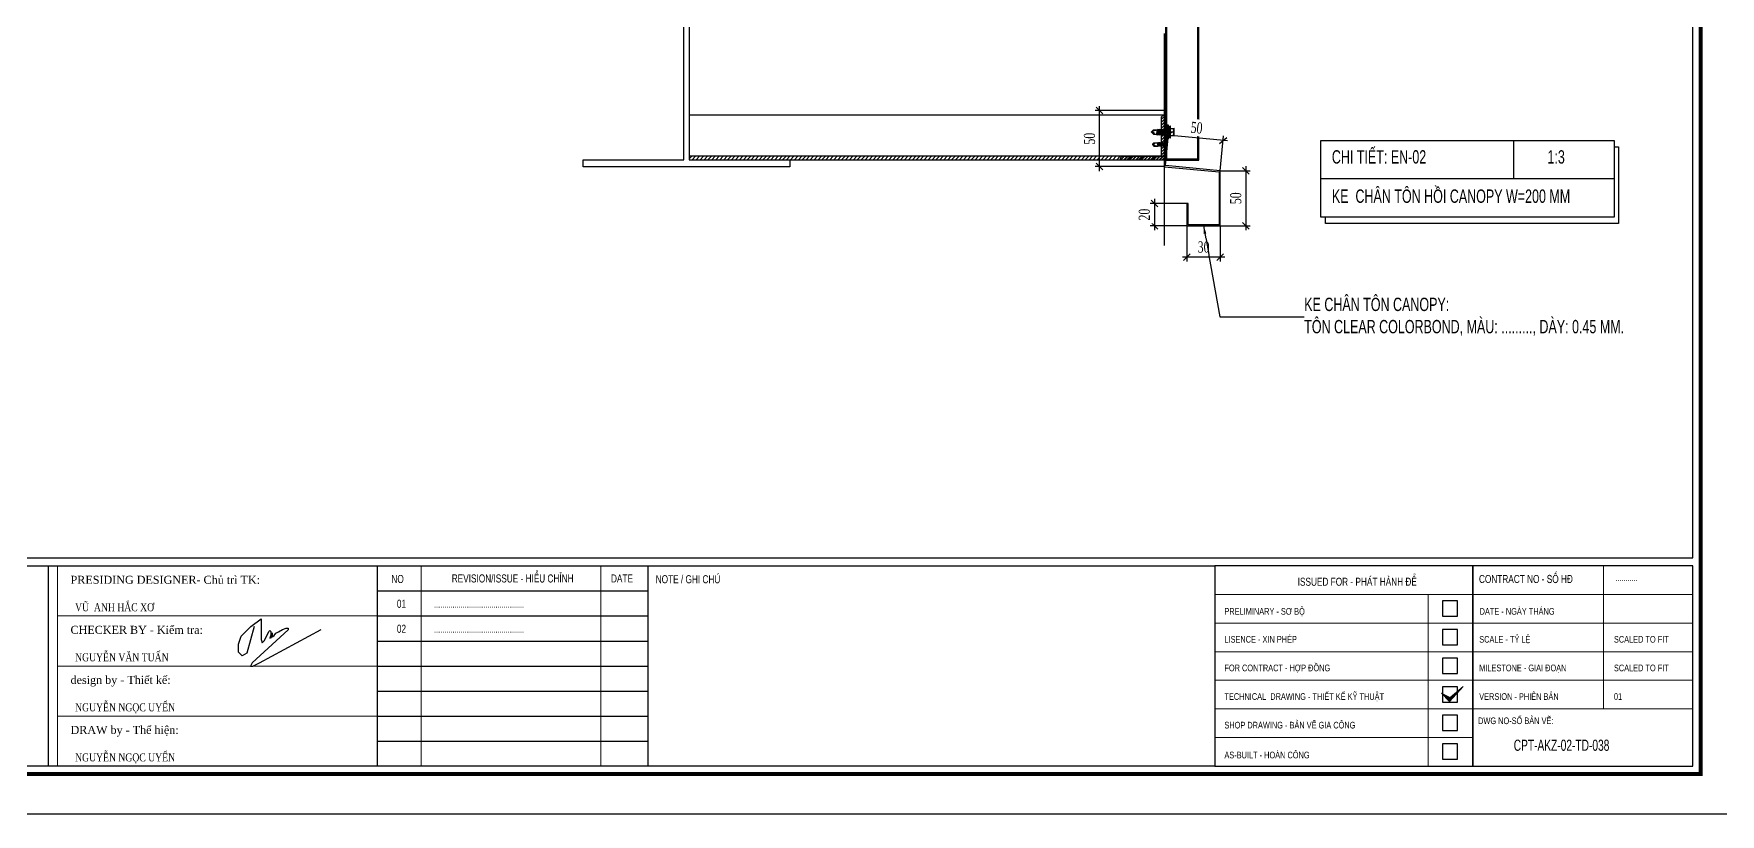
# Model space of a CAD drawing. Header units: inches. Extents: x 315041 to 662841, y -45540 to -35018.
# Drawn here: x 333976 to 334355.3, y -37638.9 to -37463.5 of the extents above; entities that cross this region are included whole.
import ezdxf
from ezdxf.enums import TextEntityAlignment as Align

# ---------------------------------------------------------------- set-up
doc = ezdxf.new("R2010")
doc.units = ezdxf.units.IN
doc.header["$MEASUREMENT"] = 0
doc.linetypes.add('CENTER2', pattern=[28.575, 19.05, -3.175, 3.175, -3.175])
doc.linetypes.add('DASHED2', pattern=[9.525, 6.35, -3.175])
for name, color, linetype in [('1', 1, 'Continuous'), ('2', 2, 'Continuous'), ('251', 251, 'Continuous'), ('3', 3, 'Continuous'), ('7', 7, 'Continuous'), ('BAO KHUNG', 31, 'Continuous'), ('Fast RSQ_A2 Frame$0$Khung ten', 4, 'Continuous'), ('flashing', 6, 'Continuous'), ('STRUCTURE', 1, 'Continuous')]:
    doc.layers.add(name, color=color, linetype=linetype)
doc.layers.add('Cover text', color=7, linetype='Continuous', true_color=0x52370f)
for name, color, linetype, lineweight in [('DETAIL$0$S-Dim', 8, 'Continuous', 20), ('DETAIL$0$S-Hatch', 8, 'Continuous', 13), ('S-Hatch', 8, 'Continuous', 9)]:
    doc.layers.add(name, color=color, linetype=linetype, lineweight=lineweight)
doc.styles.add('ST1', font='times.ttf', dxfattribs={"width": 0.7})
doc.styles.add('ST1H', font='vnshxh.shx', dxfattribs={"width": 0.7})
doc.styles.add('ST3', font='times.ttf', dxfattribs={"width": 0.8})
doc.styles.get("Standard").update_dxf_attribs({"font": 'VHARIALN.TTF'})
doc.styles.add('style2', font='VHAVANI.TTF')
doc.styles.add('TIEU DE', font='VHARIALN.TTF', dxfattribs={"width": 0.8})
doc.dimstyles.new('3', dxfattribs={"dimtxt": 3.5, "dimasz": 1.8, "dimexe": 1, "dimexo": 0, "dimgap": 1, "dimtad": 1, "dimdec": 0, "dimlfac": 3, "dimzin": 0, "dimdsep": 46, "dimtxsty": 'ST1H', "dimblk": 'OBLIQUE', "dimcen": 1, "dimdle": 1, "dimclrd": 8, "dimclre": 8, "dimclrt": 3, "dimadec": 0, "dimazin": 0, "dimtfac": 1, "dimtdec": 0, "dimtix": 1, "dimtofl": 0, "dimtmove": 1, "dimatfit": 3, "dimfxl": 0.18, "dimtolj": 1, "dimtzin": 0, "dimlwd": -1, "dimlwe": -1, "dimarcsym": 1})
doc.dimstyles.new('4', dxfattribs={"dimtxt": 2.5, "dimasz": 1.5, "dimexe": 1, "dimexo": 0, "dimgap": 1, "dimtad": 1, "dimdec": 0, "dimlfac": 4, "dimzin": 0, "dimdsep": 46, "dimtxsty": 'ST1', "dimblk": 'OBLIQUE', "dimcen": 1, "dimdle": 1, "dimclrd": 8, "dimclre": 8, "dimclrt": 3, "dimadec": 0, "dimazin": 0, "dimtfac": 1, "dimtdec": 0, "dimtix": 1, "dimtmove": 0, "dimatfit": 3, "dimfxl": 0.18, "dimtfill": 1, "dimtolj": 1, "dimtzin": 0, "dimlwd": -1, "dimlwe": -1, "dimarcsym": 1})

# ---------------------------------------------------------------- blocks, each defined once
blk = doc.blocks.new('DETAIL$0$MARK')
at = {"layer": 'DETAIL$0$S-Hatch', "linetype": 'Continuous'}
h = blk.add_hatch(dxfattribs=at)
h.set_pattern_fill('ANSI31', color=256, scale=50, style=0)
h.paths.add_polyline_path([(1667850, -1156933), (1667909, -1156997), (1668012, -1156885), (1667913, -1156967)])
at = {"layer": 'DETAIL$0$S-Dim', "linetype": 'Continuous'}
blk.add_lwpolyline([(1667850, -1156933), (1667909, -1156997), (1668012, -1156885), (1667913, -1156967), (1667850, -1156933)], dxfattribs=at)
blk = doc.blocks.new('A$C3be9bcc6')
at = {"layer": '1', "color": 5, "lineweight": 30}
blk.add_lwpolyline([(0.81, 8.89), (-0.84, 2.88), (-1.85, 2.33), (-2.68, 3.13), (-2.68, 4.9), (-2.07, 6.74), (0.04, 8.88), (2.4, 10.63), (2.4, 6), (2.65, 5.25), (3.15, 5.75), (4.09, 7.78), (4.36, 8), (4.55, 7.76), (4.55, 6.96), (4.38, 6.24), (4.73, 6.44), (4.87, 7.5), (4.91, 6.81), (4.96, 6.56), (5.3, 6.85), (5.71, 7.36), (6.26, 7.68), (7.16, 8.21), (8.05, 8.54), (8.45, 8.54), (8.45, 8.14), (0.41, 0.75), (0, 0), (0.54, 0), (2.01, 0.75), (15.87, 8.23)], dxfattribs=at)
blk = doc.blocks.new('A$C75D82031')
at = {"layer": '2', "color": 157, "linetype": 'Continuous'}
blk.add_lwpolyline([(0, 420), (594, 420), (594, 0), (0, 0)], close=True, dxfattribs=at)
at = {"layer": '251', "linetype": 'Continuous'}
for p, q in [((285.8, 50.19), (346.77, 50.19)), ((285.8, 44.56), (346.77, 44.56)), ((285.8, 38.94), (346.77, 38.94)), ((285.8, 33.31), (346.77, 33.31)), ((285.8, 27.69), (346.77, 27.69)), ((285.8, 22.06), (346.77, 22.06)), ((285.8, 16.44), (346.77, 16.44))]:
    blk.add_line(p, q, dxfattribs=at)
at = {"layer": '7', "color": 147, "linetype": 'Continuous'}
blk.add_lwpolyline([(12.33, 57.61), (581.67, 57.61), (581.67, 409.19), (12.33, 409.19)], close=True, dxfattribs=at)
at = {"layer": 'BAO KHUNG', "color": 7}
blk.add_line((346.77, 10.81), (346.77, 55.81), dxfattribs=at)
at = {"layer": 'BAO KHUNG', "color": 167, "linetype": 'Continuous', "const_width": 0.871}
blk.add_lwpolyline([(10.59, 9.07), (583.41, 9.07), (583.41, 410.93), (10.59, 410.93)], close=True, dxfattribs=at)
at = {"layer": 'BAO KHUNG', "color": 7}
for points in [[(144.95, 55.81), (285.8, 55.81), (285.8, 10.81), (144.95, 10.81)], [(211.89, 55.81), (474.14, 55.81), (474.14, 10.81), (211.89, 10.81)], [(474.14, 10.81), (532.16, 10.81), (532.16, 55.81), (474.14, 55.81)], [(532.16, 10.81), (581.67, 10.81), (581.67, 55.81), (532.16, 55.81)]]:
    blk.add_lwpolyline(points, close=True, dxfattribs=at)
at = {"layer": 'Fast RSQ_A2 Frame$0$Khung ten', "color": 7, "ltscale": 1000}
for points in [[(525.34, 44.51), (528.78, 44.51), (528.78, 47.96), (525.34, 47.96)], [(525.34, 38.09), (528.78, 38.09), (528.78, 41.53), (525.34, 41.53)], [(525.34, 31.66), (528.78, 31.66), (528.78, 35.1), (525.34, 35.1)], [(525.34, 25.23), (528.78, 25.23), (528.78, 28.67), (525.34, 28.67)], [(525.34, 18.8), (528.78, 18.8), (528.78, 22.24), (525.34, 22.24)], [(525.34, 12.37), (528.78, 12.37), (528.78, 15.81), (525.34, 15.81)]]:
    blk.add_lwpolyline(points, close=True, dxfattribs=at)
at = {"layer": 'S-Hatch'}
for p, q in [((213.95, 10.81), (213.95, 55.81)), ((295.73, 55.81), (295.73, 10.81)), ((336.07, 55.81), (336.07, 10.81)), ((561.54, 55.81), (561.54, 23.67)), ((474.14, 49.38), (532.16, 49.38)), ((522.13, 10.81), (522.13, 49.38)), ((532.16, 49.38), (581.67, 49.38)), ((285.8, 44.56), (213.95, 44.56)), ((474.14, 42.95), (532.16, 42.95)), ((532.16, 42.95), (581.67, 42.95)), ((474.14, 36.52), (532.16, 36.52)), ((532.16, 36.52), (581.67, 36.52)), ((285.8, 33.31), (213.95, 33.31)), ((474.14, 30.1), (532.16, 30.1)), ((532.16, 30.1), (581.67, 30.1)), ((474.14, 23.67), (532.16, 23.67)), ((532.16, 23.67), (581.67, 23.67)), ((285.8, 22.06), (213.95, 22.06)), ((474.14, 17.24), (532.16, 17.24))]:
    blk.add_line(p, q, dxfattribs=at)
blk.add_blockref('A$C3be9bcc6', (257.32, 33.31))
at = {"layer": 'DETAIL$0$S-Dim', "linetype": 'Continuous', "xscale": 0.02999999996973202, "yscale": 0.02999999996973202, "zscale": 0.02999999996973202}
blk.add_blockref('DETAIL$0$MARK', (-49510.32, 34735.23), dxfattribs=at)
at = {"layer": 'BAO KHUNG', "color": 7, "linetype": 'Continuous', "style": 'ST3'}
for s, p in [('PRESIDING DESIGNER- Chủ trì TK:', (216.86, 51.8)), ('CHECKER BY - Kiểm tra:', (216.86, 40.55)), ('design by - Thiết kế:', (216.86, 29.3)), ('DRAW by - Thể hiện:', (216.86, 18.05))]:
    blk.add_text(s, height=1.8, dxfattribs=at).set_placement(p)
at = {"layer": 'BAO KHUNG', "color": 7, "linetype": 'Continuous', "width": 0.9}
for s, p in [('NO', (290.4, 52.88)), ('REVISION/ISSUE - HIÓU CHØNH', (316.27, 53)), ('DATE', (340.86, 52.99)), ('01', (291.27, 47.31)), ('02', (291.27, 41.69))]:
    blk.add_text(s, height=1.8, dxfattribs=at).set_placement(p, align=Align.MIDDLE_CENTER)
for s, p in [('NOTE / GHI CHÚ', (348.44, 51.92)), ('CONTRACT NO - Sè H§', (533.57, 51.98))]:
    blk.add_text(s, height=1.8, dxfattribs=at).set_placement(p)
blk.add_text('ISSUED FOR - PHÁT HÀNH ĐỂ ', height=1.8, dxfattribs=at).set_placement((506.46, 51.36), align=Align.CENTER)
at = {"layer": 'BAO KHUNG', "color": 109, "linetype": 'Continuous', "style": 'style2', "width": 0.8}
blk.add_text('...........', height=1.5, dxfattribs=at).set_placement((564.21, 52.44))
at = {"layer": 'Cover text', "linetype": 'Continuous', "width": 0.8}
for s, height, style, p in [('VŨ  ANH HẮC XƠ', 1.8, 'ST3', (217.88, 45.63)), ('............................................', 1.5, 'style2', (298.6, 46.4)), ('PRELIMINARY - S¥ Bé', 1.5, 'style2', (476.33, 44.85)), ('date - NGµY TH¸NG', 1.5, 'style2', (533.72, 44.85)), ('............................................', 1.5, 'style2', (298.6, 40.78)), ('LISENCE - XIN PHÐP', 1.5, 'style2', (476.33, 38.57)), ('scale - tû lÖ', 1.5, 'style2', (533.63, 38.57)), ('scaled to fit', 1.5, 'style2', (563.92, 38.57)), ('NGUYỄN VĂN TUẤN', 1.8, 'ST3', (217.88, 34.38)), ('FOR CONTRACT - HîP §åNG', 1.5, 'style2', (476.33, 32.14)), ('MILESTONE - GIAI §O¹N', 1.5, 'style2', (533.63, 32.14)), ('scaled to fit', 1.5, 'style2', (563.92, 32.14)), ('TECHNICAL  DRAWING - THIÕT KÕ Kü THUËT', 1.5, 'style2', (476.33, 25.71)), ('VERSION - PHI£N B¶N', 1.5, 'style2', (533.63, 25.71)), ('01', 1.5, 'style2', (563.92, 25.71)), ('NGUYỄN NGỌC UYỂN', 1.8, 'ST3', (217.88, 23.13)), ('SHOP DRAWING - B¶N VÏ GIA C¤NG', 1.5, 'style2', (476.33, 19.28)), ('%%u%%udwg no-sè b¶n vÏ:', 1.5, 'style2', (533.38, 20.26)), ('NGUYỄN NGỌC UYỂN', 1.8, 'ST3', (217.88, 11.88)), ('AS-BUILT - HOµN C¤NG', 1.5, 'style2', (476.33, 12.56))]:
    blk.add_text(s, height=height, dxfattribs=dict(at, style=style)).set_placement(p)
blk = doc.blocks.new('Short_Self_drilling')
at = {"layer": 'STRUCTURE', "color": 1, "linetype": 'Continuous'}
for p, q in [((6.4, 1.7), (-6.4, 1.7)), ((5.1, 3.8), (-5.1, 3.8)), ((-2.6, 2.9), (-5.1, 2.9)), ((-3.4, 3.8), (-3.4, 6.8)), ((3, 7.2), (-3, 7.2)), ((2.6, 2.9), (-2.6, 2.9)), ((-2.1, 2.8), (-2.1, 2.9)), ((6.3, 0), (0, 0)), ((2.2, 2.8), (2.2, 2.9)), ((2.2, -0.5), (2.2, 0)), ((5.1, 2.9), (2.6, 2.9)), ((3.4, 3.8), (3.4, 6.8)), ((3, -1.2), (-2.7, -0.2)), ((3, -2.7), (-2.7, -1.8)), ((3, -4.2), (-2.7, -3.3)), ((3, -5.8), (-2.7, -4.8)), ((3, -7.3), (-2.7, -6.3)), ((-1.9, -8), (-2.7, -7.9)), ((-2.1, -1.4), (-2.1, -0.9)), ((-2.1, -2.9), (-2.1, -2.4)), ((-2.1, -4.4), (-2.1, -3.9)), ((-2.1, -6), (-2.1, -5.4)), ((-2.1, -7.5), (-2.1, -7)), ((-2.1, -12.3), (-2.1, -8.5)), ((3, -8.8), (-1.1, -8.1)), ((2.1, -12.3), (2.1, -9.1)), ((2.2, -2), (2.2, -1.5)), ((2.2, -3.6), (2.2, -3)), ((2.2, -5.1), (2.2, -4.6)), ((2.2, -6.6), (2.2, -6.1)), ((2.2, -8.1), (2.2, -7.6))]:
    blk.add_line(p, q, dxfattribs=at)
blk.add_lwpolyline([(6.4, 1.3), (6.4, 1.7), (2.1, 2.8), (-2.1, 2.8), (-6.4, 1.7), (-6.4, 1.3)], close=True, dxfattribs=at)
for points in [[(-6.4, 1.3, -0.088869), (-6.3, 0), (0, 0)], [(-0.1, 3.8), (-0.3, 6.2, 0.338878), (-3.1, 6.2), (-3.3, 3.8)], [(3.3, 3.8), (3.1, 6.2, 0.338878), (0.3, 6.2), (0.1, 3.8)], [(2.1, -12.3), (0.2, -14.2, -0.333596), (-0.2, -14.2), (-2.1, -12.3)], [(-0.1, -14), (-1, -12.2, -0.148657), (-1.4, -11.2), (-2, -7.7, -0.815006), (-1.2, -7.8, 0.150833), (-0.8, -8.7)], [(2.1, -12.3), (1.7, -11.7, 0.52242), (0.9, -11.7), (-0.2, -14.2)]]:
    blk.add_lwpolyline(points, format="xyb", dxfattribs=at)
for points in [[(3, -1.2), (2.2, -1.5), (-2.1, -0.8), (-2.7, -0.2), (-2.4, 0)], [(3, -2.7), (2.2, -3), (-2.1, -2.4), (-2.7, -1.8), (-2.1, -1.4), (2.2, -2), (3, -2.7)], [(3, -4.2), (2.2, -4.6), (-2.1, -3.9), (-2.7, -3.3), (-2.1, -2.9), (2.2, -3.6), (3, -4.2)], [(3, -5.8), (2.2, -6.1), (-2.1, -5.4), (-2.7, -4.8), (-2.1, -4.4), (2.2, -5.1), (3, -5.8)], [(3, -7.3), (2.2, -7.6), (-2.1, -7), (-2.7, -6.3), (-2.1, -6), (2.2, -6.6), (3, -7.3)], [(-1.8, -8.5), (-2.1, -8.5), (-2.7, -7.9), (-2.1, -7.5), (-1.8, -7.5)], [(-1.3, -7.6), (2.2, -8.1), (3, -8.8)], [(-1.2, 0), (2.2, -0.5), (3, -1.2)], [(3, -8.8), (2.2, -9.1), (-0.8, -8.7)]]:
    blk.add_lwpolyline(points, dxfattribs=at)
for centre, radius, start, end in [((-5, 3.3), 0.455, 109.7949, 250.2674), ((-3, 6.8), 0.429, 90.0311, 180.0311), ((3, 6.8), 0.429, 0.0311, 90.0311), ((5.1, 3.3), 0.435, 279.7276, 80.3347), ((10, 0.2), 3.74, 162.2963, 182.6103)]:
    blk.add_arc(centre, radius, start, end, dxfattribs=at)
blk = doc.blocks.new('HFR-1')
at = {"layer": 'STRUCTURE', "color": 1, "linetype": 'Continuous'}
for p, q in [((-5.5, 0), (5.5, 0)), ((-5.2, 0.8), (-3.4, 1.5)), ((5.2, 0.8), (3.4, 1.5)), ((-2.4, -1.2), (-3, -1.6)), ((-3, -1.6), (-2.4, -1.9)), ((-2.4, -1.9), (-3, -2.3)), ((-3, -2.3), (-2.4, -2.6)), ((-2.4, -2.6), (-3, -3)), ((-3, -3), (-2.4, -3.3)), ((-2.4, -3.3), (-3, -3.7)), ((-3, -3.7), (-2.4, -4.1)), ((-2.4, -4.1), (-3, -4.4)), ((-3, -4.4), (-2.4, -4.8)), ((-2.4, -4.8), (-3, -5.1)), ((-3, -5.1), (-2.4, -5.5)), ((-2.4, -5.5), (-3, -5.8)), ((-3, -5.8), (-2.4, -6.2)), ((-2.4, -6.2), (-3, -6.6)), ((-3, -6.6), (-2.4, -6.9)), ((-2.4, -6.9), (-3, -7.3)), ((-3, -7.3), (-2.4, -7.6)), ((-2.4, -7.6), (-3, -8)), ((-3, -8), (-2.4, -8.3)), ((-2.4, -8.3), (-3, -8.7)), ((-3, -8.7), (-2.4, -9)), ((-2.4, -9), (-3, -9.4)), ((-3, -9.4), (-2.4, -9.7)), ((-2.4, -9.7), (-3, -10.1)), ((-3, -10.1), (-2.4, -10.5)), ((-2.4, -10.5), (-3, -10.8)), ((-3, -10.8), (-2.4, -11.2)), ((-2.4, -11.2), (-3, -11.5)), ((-3, -11.5), (-2.4, -11.9)), ((-2.9, -1.6), (2.9, -1.4)), ((-2.9, -2.3), (2.9, -2.1)), ((-2.9, -3), (2.9, -2.8)), ((-2.9, -3.7), (2.9, -3.6)), ((-2.9, -4.4), (2.9, -4.3)), ((-2.9, -5.1), (2.9, -5)), ((-2.9, -5.9), (2.9, -5.7)), ((-2.9, -6.6), (2.9, -6.4)), ((-2.9, -7.3), (2.9, -7.1)), ((-2.9, -8), (2.9, -7.8)), ((-2.9, -8.7), (2.9, -8.5)), ((-2.9, -9.4), (2.9, -9.2)), ((-2.9, -10.1), (1.5, -10)), ((-2.9, -10.8), (1.3, -10.7)), ((-2.9, -11.5), (0.9, -11.4)), ((-2.5, -17.4), (-2.5, -11.8)), ((-2.5, -17.4), (-2, -16.7)), ((-2.5, -17.4), (-0.2, -19.7)), ((2.4, -1.1), (-2.4, -1.2)), ((2.4, -1.8), (-2.4, -1.9)), ((-2.4, -1.9), (2.4, -1.8)), ((-2.4, -2.6), (2.4, -2.5)), ((2.4, -2.5), (-2.4, -2.6)), ((-2.4, -3.3), (2.4, -3.2)), ((2.4, -3.2), (-2.4, -3.3)), ((-2.4, -4.1), (2.4, -3.9)), ((2.4, -3.9), (-2.4, -4.1)), ((-2.4, -4.8), (2.4, -4.6)), ((2.4, -4.6), (-2.4, -4.8)), ((-2.4, -5.5), (2.4, -5.3)), ((2.4, -5.3), (-2.4, -5.5)), ((-2.4, -6.2), (2.4, -6)), ((2.4, -6), (-2.4, -6.2)), ((-2.4, -6.9), (2.4, -6.8)), ((2.4, -6.8), (-2.4, -6.9)), ((-2.4, -7.6), (2.4, -7.5)), ((2.4, -7.5), (-2.4, -7.6)), ((-2.4, -8.3), (2.4, -8.2)), ((2.4, -8.2), (-2.4, -8.3)), ((-2.4, -9), (2.4, -8.9)), ((2.4, -8.9), (-2.4, -9)), ((-2.4, -9.7), (2.4, -9.6)), ((2.4, -9.6), (-2.4, -9.7)), ((1.4, -10.3), (-2.4, -10.5)), ((-2.4, -10.5), (1.4, -10.3)), ((-2.4, -11.2), (1.1, -11.1)), ((1.1, -11.1), (-2.4, -11.2)), ((-2.4, -11.9), (0.4, -11.8)), ((-1, -16.7), (0.2, -19.7)), ((0.1, -19.4), (1.2, -17.3)), ((0.2, -19.7), (2.5, -17.4)), ((1.6, -16.1), (2.3, -10.2)), ((2.2, -10), (2.9, -10)), ((2.2, -11), (2.4, -11)), ((2.4, -11), (2.2, -11)), ((2.2, -11.4), (2.9, -11.4)), ((2.2, -11.7), (2.4, -11.7)), ((2.4, -10.3), (2.3, -10.3)), ((2.3, -10.3), (2.4, -10.3)), ((2.3, -10.7), (2.9, -10.7)), ((2.9, -1.4), (2.4, -1.1)), ((2.4, -1.8), (2.9, -1.4)), ((2.9, -2.1), (2.4, -1.8)), ((2.4, -2.5), (2.9, -2.1)), ((2.9, -2.8), (2.4, -2.5)), ((2.4, -3.2), (2.9, -2.8)), ((2.9, -3.6), (2.4, -3.2)), ((2.4, -3.9), (2.9, -3.6)), ((2.9, -4.3), (2.4, -3.9)), ((2.4, -4.6), (2.9, -4.3)), ((2.9, -5), (2.4, -4.6)), ((2.4, -5.3), (2.9, -5)), ((2.9, -5.7), (2.4, -5.3)), ((2.4, -6), (2.9, -5.7)), ((2.9, -6.4), (2.4, -6)), ((2.4, -6.8), (2.9, -6.4)), ((2.9, -7.1), (2.4, -6.8)), ((2.4, -7.5), (2.9, -7.1)), ((2.9, -7.8), (2.4, -7.5)), ((2.4, -8.2), (2.9, -7.8)), ((2.9, -8.5), (2.4, -8.2)), ((2.4, -8.9), (2.9, -8.5)), ((2.9, -9.2), (2.4, -8.9)), ((2.4, -9.6), (2.9, -9.2)), ((2.9, -10), (2.4, -9.6)), ((2.4, -10.3), (2.9, -10)), ((2.9, -10.7), (2.4, -10.3)), ((2.4, -11), (2.9, -10.7)), ((2.9, -11.4), (2.4, -11)), ((2.4, -11.7), (2.9, -11.4)), ((2.5, -17.4), (2.5, -11.7))]:
    blk.add_line(p, q, dxfattribs=at)
at = {"layer": 'STRUCTURE', "color": 1, "linetype": 'Continuous', "ltscale": 8}
for p in [(-3.4, 1.5), (3.4, 1.5)]:
    blk.add_line(p, (0, 1.5), dxfattribs=at)
at = {"layer": 'STRUCTURE', "color": 1, "linetype": 'DASHED2'}
for p in [(-1.9, 1.5), (1.9, 1.5)]:
    blk.add_line(p, (0, 0), dxfattribs=at)
at = {"layer": 'STRUCTURE', "color": 1, "linetype": 'Continuous', "ltscale": 8}
for centre, start, end in [((-4.7, 0.2), 130.41, 194.8062), ((4.7, 0.2), 345.1938, 49.59)]:
    blk.add_arc(centre, 0.801, start, end, dxfattribs=at)
at = {"layer": 'STRUCTURE', "color": 1, "linetype": 'Continuous'}
for centre, radius, start, end in [((-7.3, -9), 9.14, 58.065, 78.8402), ((5.1, -3.8), 3.83, 84.2039, 134.3621), ((-1.5, -17.1), 0.59, 34.2302, 144.5641), ((0, -19.4), 0.331, 231.6348, 305.4287), ((-0.5, -10.1), 1.93, 296.6041, 355.3922), ((-0.6, -16), 2.2, 324.0048, 357.8268), ((1.9, -10.3), 0.444, 15.9762, 172.6971)]:
    blk.add_arc(centre, radius, start, end, dxfattribs=at)
blk = doc.blocks.new('_Oblique')
at = {"color": 0, "linetype": 'ByBlock', "lineweight": -2}
blk.add_line((-0.5, -0.5), (0.5, 0.5), dxfattribs=at)
blk = doc.blocks.new('*D895')
at = {"color": 8, "linetype": 'Continuous', "transparency": 16777216}
for p, q in [((334248.6, -37493.28), (334248.6, -37507.66)), ((334242.85, -37494.28), (334249.6, -37494.28)), ((334242.85, -37506.66), (334249.6, -37506.66))]:
    blk.add_line(p, q, dxfattribs=at)
at = {"layer": 'Defpoints', "color": 0, "transparency": 16777216}
for p in [(334242.85, -37494.28), (334242.85, -37506.66), (334248.6, -37506.66)]:
    blk.add_point(p, dxfattribs=at)
at = {"color": 8, "transparency": 16777216, "xscale": 1.5, "yscale": 1.5, "zscale": 1.5}
for p, rotation in [((334248.6, -37494.28), 90), ((334248.6, -37506.66), 270)]:
    blk.add_blockref('_Oblique', p, dxfattribs=dict(at, rotation=rotation))
at = {"color": 3, "transparency": 16777216, "insert": (334246.33, -37500.47), "char_height": 2.5, "attachment_point": 5, "rotation": 90, "style": 'ST1', "bg_fill": 3, "box_fill_scale": 1.25, "bg_fill_color": 256, "bg_fill_true_color": 13158600, "bg_fill_transparency": 9232668}
blk.add_mtext('\\A1;50', dxfattribs=at)
blk = doc.blocks.new('*D896')
at = {"color": 8, "linetype": 'Continuous', "transparency": 16777216}
for p, q in [((334235.35, -37506.66), (334235.35, -37514.71)), ((334242.85, -37506.66), (334242.85, -37514.71)), ((334243.85, -37513.71), (334234.35, -37513.71))]:
    blk.add_line(p, q, dxfattribs=at)
at = {"layer": 'Defpoints', "color": 0, "transparency": 16777216}
for p in [(334235.35, -37506.66), (334242.85, -37506.66)]:
    blk.add_point(p, dxfattribs=at)
at = {"color": 8, "transparency": 16777216, "xscale": 1.5, "yscale": 1.5, "zscale": 1.5, "rotation": 180}
blk.add_blockref('_Oblique', (334235.35, -37513.71), dxfattribs=at)
at = {"color": 8, "transparency": 16777216, "xscale": 1.5, "yscale": 1.5, "zscale": 1.5}
blk.add_blockref('_Oblique', (334242.85, -37513.71), dxfattribs=at)
at = {"color": 3, "transparency": 16777216, "insert": (334239.1, -37511.44), "char_height": 2.5, "attachment_point": 5, "style": 'ST1', "bg_fill": 3, "box_fill_scale": 1.25, "bg_fill_color": 256, "bg_fill_true_color": 13158600, "bg_fill_transparency": 11364352}
blk.add_mtext('\\A1;30', dxfattribs=at)
at = {"layer": 'Defpoints', "color": 0, "transparency": 16777216}
blk.add_point((334235.35, -37513.71), dxfattribs=at)
blk = doc.blocks.new('*D897')
at = {"color": 8, "linetype": 'Continuous', "transparency": 16777216}
for p, q in [((334228.04, -37500.62), (334228.04, -37507.66)), ((334235.35, -37501.62), (334227.04, -37501.62)), ((334235.35, -37506.66), (334227.04, -37506.66))]:
    blk.add_line(p, q, dxfattribs=at)
at = {"layer": 'Defpoints', "color": 0, "transparency": 16777216}
for p in [(334235.35, -37501.62), (334235.35, -37506.66)]:
    blk.add_point(p, dxfattribs=at)
at = {"color": 8, "transparency": 16777216, "xscale": 1.5, "yscale": 1.5, "zscale": 1.5}
for p, rotation in [((334228.04, -37501.62), 90), ((334228.04, -37506.66), 270)]:
    blk.add_blockref('_Oblique', p, dxfattribs=dict(at, rotation=rotation))
at = {"color": 3, "transparency": 16777216, "insert": (334225.77, -37504.14), "char_height": 2.5, "attachment_point": 5, "rotation": 90, "style": 'ST1', "bg_fill": 3, "box_fill_scale": 1.25, "bg_fill_color": 256, "bg_fill_true_color": 13158600, "bg_fill_transparency": 0}
blk.add_mtext('\\A1;20', dxfattribs=at)
at = {"layer": 'Defpoints', "color": 0, "transparency": 16777216}
blk.add_point((334228.04, -37506.66), dxfattribs=at)
blk = doc.blocks.new('*D898')
at = {"color": 8, "linetype": 'Continuous', "transparency": 16777216}
for p, q in [((334230.52, -37493.14), (334231.25, -37485.32)), ((334244.48, -37487.55), (334230.16, -37486.23)), ((334242.85, -37494.28), (334243.57, -37486.47))]:
    blk.add_line(p, q, dxfattribs=at)
at = {"layer": 'Defpoints', "color": 0, "transparency": 16777216}
for p in [(334231.15, -37486.32), (334230.52, -37493.14), (334242.85, -37494.28)]:
    blk.add_point(p, dxfattribs=at)
at = {"color": 8, "transparency": 16777216, "xscale": 1.5, "yscale": 1.5, "zscale": 1.5}
for p, rotation in [((334231.15, -37486.32), 174.7059059583696), ((334243.48, -37487.46), 354.7059059583697)]:
    blk.add_blockref('_Oblique', p, dxfattribs=dict(at, rotation=rotation))
at = {"color": 3, "transparency": 16777216, "insert": (334237.53, -37484.63), "char_height": 2.5, "attachment_point": 5, "rotation": 354.7059, "style": 'ST1', "bg_fill": 3, "box_fill_scale": 1.25, "bg_fill_color": 256, "bg_fill_true_color": 13158600, "bg_fill_transparency": 11364868}
blk.add_mtext('\\A1;50', dxfattribs=at)
blk = doc.blocks.new('*D899')
at = {"color": 8, "linetype": 'Continuous', "transparency": 16777216}
for p, q in [((334230.27, -37480.78), (334214.71, -37480.78)), ((334215.71, -37494.37), (334215.71, -37479.78)), ((334230.27, -37493.37), (334214.71, -37493.37))]:
    blk.add_line(p, q, dxfattribs=at)
at = {"layer": 'Defpoints', "color": 0, "transparency": 16777216}
for p in [(334215.71, -37480.78), (334230.27, -37480.78), (334230.27, -37493.37)]:
    blk.add_point(p, dxfattribs=at)
at = {"color": 8, "transparency": 16777216, "xscale": 1.5, "yscale": 1.5, "zscale": 1.5}
for p, rotation in [((334215.71, -37480.78), 89.99938367642514), ((334215.71, -37493.37), 269.9993836764251)]:
    blk.add_blockref('_Oblique', p, dxfattribs=dict(at, rotation=rotation))
at = {"color": 3, "transparency": 16777216, "insert": (334213.44, -37487.08), "char_height": 2.5, "attachment_point": 5, "rotation": 89.9994, "style": 'ST1', "bg_fill": 3, "box_fill_scale": 1.25, "bg_fill_color": 256, "bg_fill_true_color": 13158600, "bg_fill_transparency": 0}
blk.add_mtext('\\A1;50', dxfattribs=at)

msp = doc.modelspace()

# ---------------------------------------------------------------- hatches: boundary and pattern name
h = msp.add_hatch()
h.set_pattern_fill('ANSI31', color=1, scale=3.75, style=0)
h.set_pattern_definition([(225, (594970.6973, -66745.33375), (0.3314563037, -0.3314563037), [])])
edge = h.paths.add_edge_path()
edge.add_line((334220.2693, -37491.805), (334230.2693, -37491.805))
edge.add_line((334230.2693, -37491.805), (334230.2693, -37481.805))
edge.add_arc((334230.2693, -37482.555), 0.75, 90, 180)
edge.add_line((334229.5193, -37482.555), (334229.5193, -37491.055))
edge.add_line((334229.5193, -37491.055), (334221.0193, -37491.055))
edge.add_arc((334221.0193, -37491.805), 0.75, 90, 180)
at = {"layer": '2'}
h = msp.add_hatch(dxfattribs=at)
h.set_pattern_fill('ANSI31', color=256, scale=5, style=0)
h.set_pattern_definition([(45, (5800.73925, 1353.56675), (-0.4419417382, 0.4419417382), [])])
h.paths.add_polyline_path([(334123.3838, -37491.805), (334230.2686, -37491.805), (334230.2686, -37491.0367), (334123.3838, -37491.0367)])

# ---------------------------------------------------------------- linework, layer by layer
at = {"color": 8, "linetype": 'CENTER2'}
msp.add_line((334230.2844, -37511.081), (334230.2844, -37309.9344), dxfattribs=at)
at = {"color": 9}
msp.add_line((334308.7623, -37487.4785), (334308.7623, -37496.1031), dxfattribs=at)
at = {"color": 1}
msp.add_lwpolyline([(334220.2693, -37491.805), (334230.2693, -37491.805), (334230.2693, -37481.805), (334230.2693, -37481.805, 0.41421356), (334229.5193, -37482.555), (334229.5193, -37491.055), (334221.0193, -37491.055, 0.41421356), (334220.2693, -37491.805)], format="xyb", close=True, dxfattribs=at)
at = {"layer": '2', "color": 3, "ltscale": 0.3}
msp.add_lwpolyline([(334230.5217, -37363.1453), (334230.5219, -37491.8917), (334238.0217, -37491.8917), (334238.0217, -37363.1453)], close=True, dxfattribs=at)
msp.add_lwpolyline([(334230.7717, -37363.1453), (334230.7719, -37491.6417), (334237.7717, -37491.6417), (334237.7717, -37363.1453)], dxfattribs=at)
at = {"layer": '2'}
for points in [[(334123.3844, -37446.7733), (334123.3844, -37491.8234), (334146.0344, -37491.8234), (334146.0344, -37493.3734), (334099.5344, -37493.3734), (334099.5344, -37491.8234), (334122.1844, -37491.8234), (334122.1844, -37446.7733), (334122.1844, -37420.0273), (334099.5344, -37420.0273), (334099.5344, -37418.4773), (334146.0344, -37418.4773), (334146.0344, -37420.0273), (334123.3844, -37420.0273)], [(334230.2686, -37481.7867), (334123.3838, -37481.7867), (334123.3838, -37491.805), (334230.2686, -37491.805)], [(334123.3838, -37491.805), (334230.2686, -37491.805), (334230.2686, -37491.0367), (334123.3838, -37491.0367)]]:
    msp.add_lwpolyline(points, close=True, dxfattribs=at)
at = {"layer": 'flashing', "color": 6}
msp.add_lwpolyline([(334230.2716, -37480.7821), (334230.2697, -37493.3734), (334242.6001, -37494.5159), (334242.6001, -37506.4096), (334235.6001, -37506.4096), (334235.6001, -37501.618), (334235.3501, -37501.618), (334235.3501, -37506.6596), (334242.8501, -37506.6596), (334242.8501, -37494.2841), (334230.5219, -37493.1417), (334230.5222, -37480.7821), (334230.2697, -37480.7821)], dxfattribs=at)

# ---------------------------------------------------------------- block references
at = {"color": 1}
msp.add_blockref('A$C75D82031', (333767.4423, -37638.9242), dxfattribs=at)
at = {"color": 1, "xscale": 0.240000000018588, "yscale": 0.2399999998742715, "zscale": 0.2399999999999999, "rotation": 269.9688724451954}
msp.add_blockref('Short_Self_drilling', (334230.7719, -37485.5751), dxfattribs=at)
at = {"color": 8, "extrusion": (0, 0, -1), "xscale": -0.1492098718645202, "yscale": 0.1492098718646275, "zscale": -0.1492098723296052, "rotation": 90.14618594547356}
msp.add_blockref('HFR-1', (-334230.5226, -37488.3615), dxfattribs=at)

# ---------------------------------------------------------------- texts
at = {"color": 3, "ltscale": 0.5, "style": 'TIEU DE', "width": 0.8}
msp.add_attdef('CPT-AKZ-02-TD-038', text='KC-01', height=2.5, dxfattribs=at).set_placement((334319.5855, -37623.4092), align=Align.MIDDLE_CENTER)

# ---------------------------------------------------------------- next in the draw order: texts
at = {"layer": '3', "char_height": 3, "attachment_point": 4, "style": 'ST1H', "bg_fill": 2}
for s, insert in [('\\A1;CHI TIÕT: EN-02', (334267.932, -37491.1929)), ('\\A1;ke ch©n t«n CANOPY: \\Pt«n CLEAR COLORBOND, mµu: ........., dµy: 0.45 mm.', (334261.7157, -37527.103))]:
    msp.add_mtext(s, dxfattribs=dict(at, insert=insert))

# ---------------------------------------------------------------- next in the draw order: dimensions: what is measured, and where the dimension line sits
at = {"color": 1, "true_color": 0xfb040c}
dim = msp.add_aligned_dim(p1=(334242.8501, -37494.2841), p2=(334242.8501, -37506.6596), distance=5.7473, dimstyle='4', dxfattribs=at)
dim.commit()
dim.dimension.update_dxf_attribs({"geometry": '*D895', "text_midpoint": (334246.3258, -37500.4719)})

# ---------------------------------------------------------------- next in the draw order: linework, layer by layer
at = {"color": 9}
for points in [[(334265.4624, -37487.4785), (334331.3975, -37487.4785), (334331.3975, -37504.7277), (334265.4624, -37504.7277)], [(334265.4624, -37487.4785), (334331.3975, -37487.4785), (334331.3975, -37496.1031), (334265.4624, -37496.1031)]]:
    msp.add_lwpolyline(points, close=True, dxfattribs=at)
msp.add_lwpolyline([(334331.3975, -37488.8991), (334332.4201, -37488.8991), (334332.4201, -37506.1482), (334266.4851, -37506.1482), (334266.4851, -37504.7277)], dxfattribs=at)

# ---------------------------------------------------------------- next in the draw order: dimensions: what is measured, and where the dimension line sits
at = {"color": 1, "true_color": 0xfb040c}
for p1, p2, distance, picture, middle in [((334242.8501, -37494.2841), (334230.5219, -37493.1417), -6.8523, '*D898', (334237.5279, -37484.6279)), ((334242.8501, -37506.6596), (334235.3501, -37506.6596), 7.0553, '*D896', (334239.1001, -37511.4433))]:
    dim = msp.add_aligned_dim(p1=p1, p2=p2, distance=distance, dimstyle='4', dxfattribs=at)
    dim.commit()
    dim.dimension.update_dxf_attribs({"geometry": picture, "text_midpoint": middle})

# ---------------------------------------------------------------- next in the draw order: texts
at = {"layer": '3', "char_height": 3, "attachment_point": 4, "style": 'ST1H', "bg_fill": 2}
for s, insert in [('\\A1;1:3', (334316.4215, -37491.1929)), ('\\A1;ke  CH¢N T¤N håi cANOPY W=200 MM', (334267.932, -37500.0226))]:
    msp.add_mtext(s, dxfattribs=dict(at, insert=insert))

# ---------------------------------------------------------------- next in the draw order: dimensions: what is measured, and where the dimension line sits
at = {"color": 1, "true_color": 0xfb040c}
for p1, p2, distance, picture, middle in [((334230.2695, -37493.3734), (334230.2697, -37480.7821), 14.5553, '*D899', (334213.4426, -37487.0775)), ((334235.3501, -37501.618), (334235.3501, -37506.6596), -7.3093, '*D897', (334225.7692, -37504.1388))]:
    dim = msp.add_aligned_dim(p1=p1, p2=p2, distance=distance, dimstyle='4', dxfattribs=at)
    dim.commit()
    dim.dimension.update_dxf_attribs({"geometry": picture, "text_midpoint": middle})

# ---------------------------------------------------------------- next in the draw order: leaders
at = {"color": 9}
msp.add_leader([(334239.1001, -37506.6596), (334242.7487, -37527.103), (334261.7157, -37527.103)], dimstyle='3', override={"dimgap": 1, "dimtad": 0}, dxfattribs=at)

doc.saveas('drawing.dxf')
